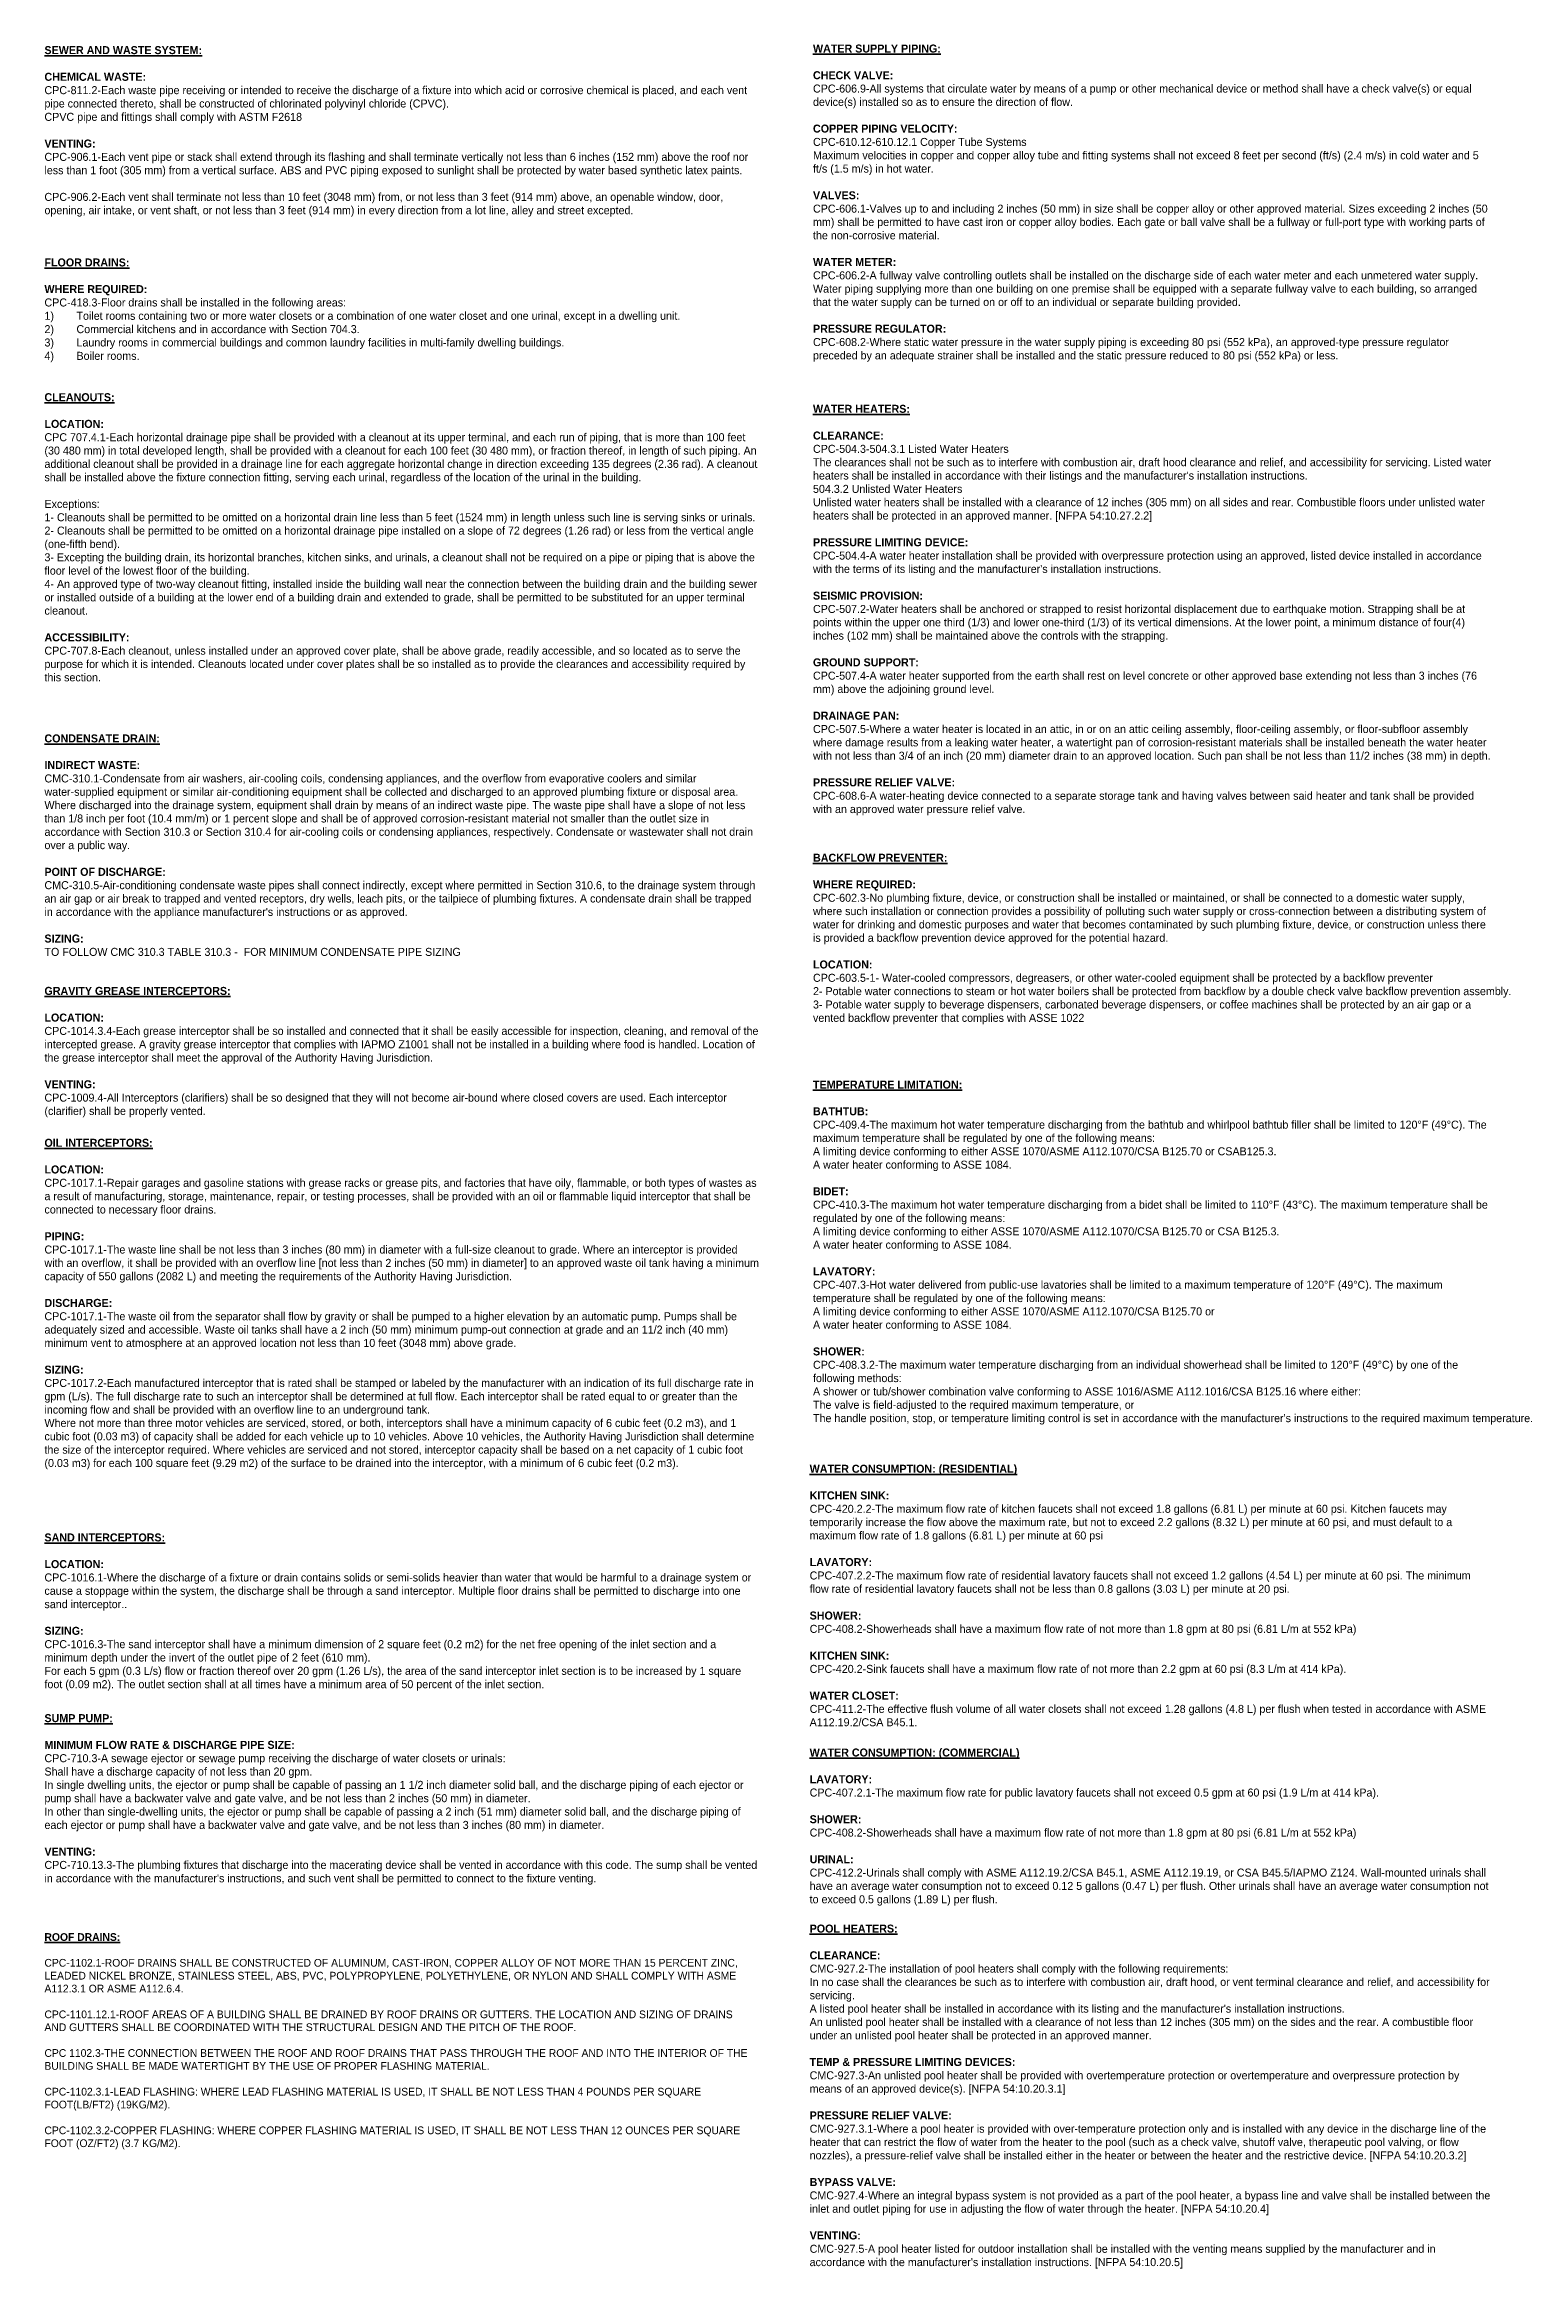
# Model space of a CAD drawing. Header units: inches. Extents: x 2025 to 34930, y -6955 to 4650.
# Drawn here: x 3192 to 4204, y -649 to 879 of the extents above; entities that cross this region are included whole.
import ezdxf

# ---------------------------------------------------------------- set-up
doc = ezdxf.new("R2010")
doc.units = ezdxf.units.IN
doc.header["$MEASUREMENT"] = 0
doc.layers.add('PDF-TEXT', color=7, linetype='Continuous', lineweight=35)
doc.styles.add('Century Gothic', font='GOTHIC.TTF', dxfattribs={"height": 5.3125})
doc.styles.add('PDF Arial', font='arial.ttf')

msp = doc.modelspace()

# ---------------------------------------------------------------- texts
at = {"layer": 'PDF-TEXT', "color": 6, "char_height": 5.5, "attachment_point": 1, "style": 'PDF Arial'}
for s, insert, width in [('{\\fCentury Gothic|b1|i0|c0|p34;\\L\\C0;SEWER AND WASTE SYSTEM: \\fCentury Gothic|b0|i0|c0|p34;\\P\\l\\P\\fCentury Gothic|b1|i0|c0|p34;CHEMICAL WASTE: \\P\\fCentury Gothic|b0|i0|c0|p34;CPC-811.2-Each waste pipe receiving or intended to receive the discharge of a fixture into which acid or corrosive chemical is placed, and each vent pipe connected thereto, shall be constructed of chlorinated polyvinyl chloride (CPVC).\\PCPVC pipe and fittings shall comply with ASTM F2618\\P\\P\\fCentury Gothic|b1|i0|c0|p34;VENTING:\\P\\fCentury Gothic|b0|i0|c0|p34;CPC-906.1-Each vent pipe or stack shall extend through its flashing and shall terminate vertically not less than 6 inches (152 mm) above the roof nor less than 1 foot (305 mm) from a vertical surface. ABS and PVC piping exposed to sunlight shall be protected by water based synthetic latex paints.\\P\\PCPC-906.2-Each vent shall terminate not less than 10 feet (3048 mm) from, or not less than 3 feet (914 mm) above, an openable window, door, opening, air intake, or vent shaft, or not less than 3 feet (914 mm) in every direction from a lot line, alley and street excepted.}', (3191.8, 877.9), 489.764), ('{\\fCentury Gothic|b1|i0|c0|p34;\\L\\C0;WATER SUPPLY PIPING: \\fCentury Gothic|b0|i0|c0|p34;\\P\\l\\P\\fCentury Gothic|b1|i0|c0|p34;CHECK VALVE: \\P\\fCentury Gothic|b0|i0|c0|p34;CPC-606.9-All systems that circulate water by means of a pump or other mechanical device or method shall have a check valve(s) or equal device(s) installed so as to ensure the direction of flow.\\P\\C6;\\P\\fCentury Gothic|b1|i0|c0|p34;COPPER PIPING VELOCITY:\\P\\fCentury Gothic|b0|i0|c0|p34;CPC-610.12-610.12.1 Copper Tube Systems\\PMaximum velocities in copper and copper alloy tube and fitting systems shall not exceed 8 feet per second (ft/s) (2.4 m/s) in cold water and 5 ft/s (1.5 m/s) in hot water.\\P\\P\\fCentury Gothic|b1|i0|c0|p34;\\C256;\\c16777215;VALVES:\\P\\fCentury Gothic|b0|i0|c0|p34;CPC-606.1-Valves up to and including 2 inches (50 mm) in size shall be copper alloy or other approved material. Sizes exceeding 2 inches (50 mm) shall be permitted to have cast iron or copper alloy bodies. Each gate or ball valve shall be a fullway or full-port type with working parts of the non-corrosive material.\\P\\P\\fCentury Gothic|b1|i0|c0|p34;WATER METER:\\P\\fCentury Gothic|b0|i0|c0|p34;CPC-606.2-A fullway valve controlling outlets shall be installed on the discharge side of each water meter and each unmetered water supply. Water piping supplying more than one building on one premise shall be equipped with a separate fullway valve to each building, so arranged that the water supply can be turned on or off to an individual or separate building provided.\\P\\fCentury Gothic|b1|i0|c0|p34;\\PPRESSURE REGULATOR:\\fCentury Gothic|b0|i0|c0|p34;\\PCPC-608.2-Where static water pressure in the water supply piping is exceeding 80 psi (552 kPa), an approved-type pressure regulator preceded by an adequate strainer shall be installed and the static pressure reduced to 80 psi (552 kPa) or less.}', (3719.9, 879), 467.569), ('{\\fCentury Gothic|b1|i0|c0|p34;\\L\\C0;FLOOR DRAINS: \\fCentury Gothic|b0|i0|c0|p34;\\P\\l\\P\\fCentury Gothic|b1|i0|c0|p34;WHERE REQUIRED: \\P\\fCentury Gothic|b0|i0|c0|p34;CPC-418.3-Floor drains shall be installed in the following areas:\\P1)^IToilet rooms containing two or more water closets or a combination of one water closet and one urinal, except in a dwelling unit.\\P2)^ICommercial kitchens and in accordance with Section 704.3.\\P3)^ILaundry rooms in commercial buildings and common laundry facilities in multi-family dwelling buildings.\\P4)^IBoiler rooms.}', (3191.8, 732), 489.764), ('{\\fCentury Gothic|b1|i0|c0|p34;\\L\\C0;CLEANOUTS: \\P\\fCentury Gothic|b0|i0|c0|p34;\\l\\P\\fCentury Gothic|b1|i0|c0|p34;\\C1;LOCATION: \\P\\fCentury Gothic|b0|i0|c0|p34;CPC 707.4.1-Each horizontal drainage pipe shall be provided with a cleanout at its upper terminal, and each run of piping, that is more than 100 feet (30 480 mm) in total developed length, shall be provided with a cleanout for each 100 feet (30 480 mm), or fraction thereof, in length of such piping. An additional cleanout shall be provided in a drainage line for each aggregate horizontal change in direction exceeding 135 degrees (2.36 rad). A cleanout shall be installed above the fixture connection fitting, serving each urinal, regardless of the location of the urinal in the building.\\P\\PExceptions:\\P1- Cleanouts shall be permitted to be omitted on a horizontal drain line less than 5 feet (1524 mm) in length unless such line is serving sinks or urinals.\\P2- Cleanouts shall be permitted to be omitted on a horizontal drainage pipe installed on a slope of 72 degrees (1.26 rad) or less from the vertical angle (one-fifth bend).\\P3- Excepting the building drain, its horizontal branches, kitchen sinks, and urinals, a cleanout shall not be required on a pipe or piping that is above the floor level of the lowest floor of the building.\\P4- An approved type of two-way cleanout fitting, installed inside the building wall near the connection between the building drain and the building sewer or installed outside of a building at the lower end of a building drain and extended to grade, shall be permitted to be substituted for an upper terminal cleanout.\\C0;\\P\\P\\fCentury Gothic|b1|i0|c0|p34;ACCESSIBILITY:\\P\\fCentury Gothic|b0|i0|c0|p34;CPC-707.8-Each cleanout, unless installed under an approved cover plate, shall be above grade, readily accessible, and so located as to serve the purpose for which it is intended. Cleanouts located under cover plates shall be so installed as to provide the clearances and accessibility required by this section.}', (3191.8, 639.4), 489.764), ("{\\fCentury Gothic|b1|i0|c0|p34;\\L\\C0;WATER HEATERS:\\P\\fCentury Gothic|b0|i0|c0|p34;\\l\\P\\fCentury Gothic|b1|i0|c0|p34;CLEARANCE:\\P\\fCentury Gothic|b0|i0|c0|p34;CPC-504.3-504.3.1 Listed Water Heaters\\PThe clearances shall not be such as to interfere with combustion air, draft hood clearance and relief, and accessibility for servicing. Listed water heaters shall be installed in accordance with their listings and the manufacturer's installation instructions.\\P504.3.2 Unlisted Water Heaters\\PUnlisted water heaters shall be installed with a clearance of 12 inches (305 mm) on all sides and rear. Combustible floors under unlisted water heaters shall be protected in an approved manner. [NFPA 54:10.27.2.2]\\fCentury Gothic|b1|i0|c0|p34;\\P\\PPRESSURE LIMITING DEVICE:\\P\\fCentury Gothic|b0|i0|c0|p34;CPC-504.4-A water heater installation shall be provided with overpressure protection using an approved, listed device installed in accordance with the terms of its listing and the manufacturer's installation instructions.\\P\\fCentury Gothic|b1|i0|c0|p34;\\PSEISMIC PROVISION:\\P\\fCentury Gothic|b0|i0|c0|p34;CPC-507.2-Water heaters shall be anchored or strapped to resist horizontal displacement due to earthquake motion. Strapping shall be at points within the upper one third (1/3) and lower one-third (1/3) of its vertical dimensions. At the lower point, a minimum distance of four(4) inches (102 mm) shall be maintained above the controls with the strapping.\\P\\fCentury Gothic|b1|i0|c0|p34;\\PGROUND SUPPORT:\\P\\fCentury Gothic|b0|i0|c0|p34;CPC-507.4-A water heater supported from the earth shall rest on level concrete or other approved base extending not less than 3 inches (76 mm) above the adjoining ground level.\\P\\fCentury Gothic|b1|i0|c0|p34;\\PDRAINAGE PAN:\\P\\fCentury Gothic|b0|i0|c0|p34;CPC-507.5-Where a water heater is located in an attic, in or on an attic ceiling assembly, floor-ceiling assembly, or floor-subfloor assembly where damage results from a leaking water heater, a watertight pan of corrosion-resistant materials shall be installed beneath the water heater with not less than 3/4 of an inch (20 mm) diameter drain to an approved location. Such pan shall be not less than 11/2 inches (38 mm) in depth.\\P\\fCentury Gothic|b1|i0|c0|p34;\\PPRESSURE RELIEF VALVE:\\P\\fCentury Gothic|b0|i0|c0|p34;CPC-608.6-A water-heating device connected to a separate storage tank and having valves between said heater and tank shall be provided with an approved water pressure relief valve.}", (3719.9, 631.4), 467.569), ("{\\fCentury Gothic|b1|i0|c0|p34;\\L\\C0;CONDENSATE DRAIN: \\P\\fCentury Gothic|b0|i0|c0|p34;\\l\\P\\fCentury Gothic|b1|i0|c0|p34;\\C1;INDIRECT WASTE: \\P\\fCentury Gothic|b0|i0|c0|p34;CMC-310.1-Condensate from air washers, air-cooling coils, condensing appliances, and the overflow from evaporative coolers and similar water-supplied equipment or similar air-conditioning equipment shall be collected and discharged to an approved plumbing fixture or disposal area. Where discharged into the drainage system, equipment shall drain by means of an indirect waste pipe. The waste pipe shall have a slope of not less than 1/8 inch per foot (10.4 mm/m) or 1 percent slope and shall be of approved corrosion-resistant material not smaller than the outlet size in accordance with Section 310.3 or Section 310.4 for air-cooling coils or condensing appliances, respectively. Condensate or wastewater shall not drain over a public way.\\P\\P\\fCentury Gothic|b1|i0|c0|p34;POINT OF DISCHARGE:\\P\\fCentury Gothic|b0|i0|c0|p34;CMC-310.5-Air-conditioning condensate waste pipes shall connect indirectly, except where permitted in Section 310.6, to the drainage system through an air gap or air break to trapped and vented receptors, dry wells, leach pits, or the tailpiece of plumbing fixtures. A condensate drain shall be trapped in accordance with the appliance manufacturer's instructions or as approved.\\P\\P\\fCentury Gothic|b1|i0|c0|p34;SIZING:\\P\\fCentury Gothic|b0|i0|c0|p34;TO FOLLOW CMC 310.3 TABLE 310.3 -  FOR MINIMUM CONDENSATE PIPE SIZING}", (3191.8, 404.9), 489.764), ('{\\fCentury Gothic|b1|i0|c0|p34;\\LBACKFLOW PREVENTER:\\P\\l\\PWHERE REQUIRED: \\P\\fCentury Gothic|b0|i0|c0|p34;CPC-602.3-No plumbing fixture, device, or construction shall be installed or maintained, or shall be connected to a domestic water supply, where such installation or connection provides a possibility of polluting such water supply or cross-connection between a distributing system of water for drinking and domestic purposes and water that becomes contaminated by such plumbing fixture, device, or construction unless there is provided a backflow prevention device approved for the potential hazard.\\fCentury Gothic|b1|i0|c0|p34;\\P\\PLOCATION:\\fCentury Gothic|b0|i0|c0|p34; \\PCPC-603.5-1- Water-cooled compressors, degreasers, or other water-cooled equipment shall be protected by a backflow preventer\\P2- Potable water connections to steam or hot water boilers shall be protected from backflow by a double check valve backflow prevention assembly.\\P3- Potable water supply to beverage dispensers, carbonated beverage dispensers, or coffee machines shall be protected by an air gap or a vented backflow preventer that complies with ASSE 1022}', (3719.9, 322.9), 467.081), ('{\\fCentury Gothic|b1|i0|c0|p34;\\LGRAVITY GREASE INTERCEPTORS: \\fCentury Gothic|b0|i0|c0|p34;\\P\\l\\P\\fCentury Gothic|b1|i0|c0|p34;LOCATION: \\P\\fCentury Gothic|b0|i0|c0|p34;CPC-1014.3.4-Each grease interceptor shall be so installed and connected that it shall be easily accessible for inspection, cleaning, and removal of the intercepted grease. A gravity grease interceptor that complies with IAPMO Z1001 shall not be installed in a building where food is handled. Location of the grease interceptor shall meet the approval of the Authority Having Jurisdiction.\\P\\P\\fCentury Gothic|b1|i0|c0|p34;\\C1;VENTING:\\P\\fCentury Gothic|b0|i0|c0|p34;CPC-1009.4-All Interceptors (clarifiers) shall be so designed that they will not become air-bound where closed covers are used. Each interceptor (clarifier) shall be properly vented.}', (3191.8, 231.4), 489.764), ("{\\fCentury Gothic|b1|i0|c0|p34;\\L\\C0;TEMPERATURE LIMITATION:\\P\\l\\C6;\\PBATHTUB: \\P\\fCentury Gothic|b0|i0|c0|p34;CPC-409.4-The maximum hot water temperature discharging from the bathtub and whirlpool bathtub filler shall be limited to 120°F (49°C). The maximum temperature shall be regulated by one of the following means:\\PA limiting device conforming to either ASSE 1070/ASME A112.1070/CSA B125.70 or CSAB125.3.\\PA water heater conforming to ASSE 1084.\\P\\P\\fCentury Gothic|b1|i0|c0|p34;BIDET:\\P\\fCentury Gothic|b0|i0|c0|p34;CPC-410.3-The maximum hot water temperature discharging from a bidet shall be limited to 110°F (43°C). The maximum temperature shall be regulated by one of the following means:\\PA limiting device conforming to either ASSE 1070/ASME A112.1070/CSA B125.70 or CSA B125.3.\\PA water heater conforming to ASSE 1084.\\P\\P\\fCentury Gothic|b1|i0|c0|p34;LAVATORY:\\P\\fCentury Gothic|b0|i0|c0|p34;CPC-407.3-Hot water delivered from public-use lavatories shall be limited to a maximum temperature of 120°F (49°C). The maximum temperature shall be regulated by one of the following means:\\PA limiting device conforming to either ASSE 1070/ASME A112.1070/CSA B125.70 or\\PA water heater conforming to ASSE 1084.\\P\\P\\fCentury Gothic|b1|i0|c0|p34;SHOWER:\\P\\fCentury Gothic|b0|i0|c0|p34;\\C1;CPC-408.3.2-The maximum water temperature discharging from an individual showerhead shall be limited to 120°F (49°C) by one of the following methods:\\PA shower or tub/shower combination valve conforming to ASSE 1016/ASME A112.1016/CSA B125.16 where either:\\PThe valve is field-adjusted to the required maximum temperature, or\\PThe handle position, stop, or temperature limiting control is set in accordance with the manufacturer's instructions to the required maximum temperature.}", (3719.9, 167), 467.991), ('{\\fCentury Gothic|b1|i0|c0|p34;\\LOIL INTERCEPTORS: \\fCentury Gothic|b0|i0|c0|p34;\\P\\l\\P\\fCentury Gothic|b1|i0|c0|p34;LOCATION:\\P\\fCentury Gothic|b0|i0|c0|p34;CPC-1017.1-Repair garages and gasoline stations with grease racks or grease pits, and factories that have oily, flammable, or both types of wastes as a result of manufacturing, storage, maintenance, repair, or testing processes, shall be provided with an oil or flammable liquid interceptor that shall be connected to necessary floor drains. \\P\\P\\fCentury Gothic|b1|i0|c0|p34;\\C1;PIPING:\\P\\fCentury Gothic|b0|i0|c0|p34;CPC-1017.1-The waste line shall be not less than 3 inches (80 mm) in diameter with a full-size cleanout to grade. Where an interceptor is provided with an overflow, it shall be provided with an overflow line [not less than 2 inches (50 mm) in diameter] to an approved waste oil tank having a minimum capacity of 550 gallons (2082 L) and meeting the requirements of the Authority Having Jurisdiction.\\C6;\\P\\P\\fCentury Gothic|b1|i0|c0|p34;DISCHARGE:\\P\\fCentury Gothic|b0|i0|c0|p34;CPC-1017.1-The waste oil from the separator shall flow by gravity or shall be pumped to a higher elevation by an automatic pump. Pumps shall be adequately sized and accessible. Waste oil tanks shall have a 2 inch (50 mm) minimum pump-out connection at grade and an 11/2 inch (40 mm) minimum vent to atmosphere at an approved location not less than 10 feet (3048 mm) above grade.\\P\\P\\fCentury Gothic|b1|i0|c0|p34;\\C1;SIZING:\\P\\fCentury Gothic|b0|i0|c0|p34;CPC-1017.2-Each manufactured interceptor that is rated shall be stamped or labeled by the manufacturer with an indication of its full discharge rate in gpm (L/s). The full discharge rate to such an interceptor shall be determined at full flow. Each interceptor shall be rated equal to or greater than the incoming flow and shall be provided with an overflow line to an underground tank.\\PWhere not more than three motor vehicles are serviced, stored, or both, interceptors shall have a minimum capacity of 6 cubic feet (0.2 m3), and 1 cubic foot (0.03 m3) of capacity shall be added for each vehicle up to 10 vehicles. Above 10 vehicles, the Authority Having Jurisdiction shall determine the size of the interceptor required. Where vehicles are serviced and not stored, interceptor capacity shall be based on a net capacity of 1 cubic foot (0.03 m3) for each 100 square feet (9.29 m2) of the surface to be drained into the interceptor, with a minimum of 6 cubic feet (0.2 m3).}', (3191.8, 127), 489.764), ('{\\fCentury Gothic|b1|i0|c0|p34;\\LWATER CONSUMPTION: (RESIDENTIAL)\\P\\fCentury Gothic|b0|i0|c0|p34;\\l\\C0;\\P\\fCentury Gothic|b1|i0|c0|p34;KITCHEN SINK:\\P\\fCentury Gothic|b0|i0|c0|p34;CPC-420.2.2-The maximum flow rate of kitchen faucets shall not exceed 1.8 gallons (6.81 L) per minute at 60 psi. Kitchen faucets may temporarily increase the flow above the maximum rate, but not to exceed 2.2 gallons (8.32 L) per minute at 60 psi, and must default to a maximum flow rate of 1.8 gallons (6.81 L) per minute at 60 psi \\P\\P\\fCentury Gothic|b1|i0|c0|p34;LAVATORY:\\P\\fCentury Gothic|b0|i0|c0|p34;CPC-407.2.2-The maximum flow rate of residential lavatory faucets shall not exceed 1.2 gallons (4.54 L) per minute at 60 psi. The minimum flow rate of residential lavatory faucets shall not be less than 0.8 gallons (3.03 L) per minute at 20 psi.\\P\\P\\fCentury Gothic|b1|i0|c0|p34;SHOWER:\\P\\fCentury Gothic|b0|i0|c0|p34;CPC-408.2-Showerheads shall have a maximum flow rate of not more than 1.8 gpm at 80 psi (6.81 L/m at 552 kPa)\\P\\P\\fCentury Gothic|b1|i0|c0|p34;KITCHEN SINK:\\P\\fCentury Gothic|b0|i0|c0|p34;CPC-420.2-Sink faucets shall have a maximum flow rate of not more than 2.2 gpm at 60 psi (8.3 L/m at 414 kPa).\\P\\P\\fCentury Gothic|b1|i0|c0|p34;WATER CLOSET:\\P\\fCentury Gothic|b0|i0|c0|p34;CPC-411.2-The effective flush volume of all water closets shall not exceed 1.28 gallons (4.8 L) per flush when tested in accordance with ASME A112.19.2/CSA B45.1.}', (3717.6, -97), 467.569), ('{\\fCentury Gothic|b1|i0|c0|p34;\\LSAND INTERCEPTORS: \\fCentury Gothic|b0|i0|c0|p34;\\P\\l\\P\\fCentury Gothic|b1|i0|c0|p34;LOCATION:\\P\\fCentury Gothic|b0|i0|c0|p34;CPC-1016.1-Where the discharge of a fixture or drain contains solids or semi-solids heavier than water that would be harmful to a drainage system or cause a stoppage within the system, the discharge shall be through a sand interceptor. Multiple floor drains shall be permitted to discharge into one sand interceptor.. \\P\\P\\fCentury Gothic|b1|i0|c0|p34;\\C1;SIZING:\\P\\fCentury Gothic|b0|i0|c0|p34;CPC-1016.3-The sand interceptor shall have a minimum dimension of 2 square feet (0.2 m2) for the net free opening of the inlet section and a minimum depth under the invert of the outlet pipe of 2 feet (610 mm).\\PFor each 5 gpm (0.3 L/s) flow or fraction thereof over 20 gpm (1.26 L/s), the area of the sand interceptor inlet section is to be increased by 1 square foot (0.09 m2). The outlet section shall at all times have a minimum area of 50 percent of the inlet section.}', (3191.8, -144.2), 489.764), ("{\\fCentury Gothic|b1|i0|c0|p34;\\LSUMP PUMP: \\fCentury Gothic|b0|i0|c0|p34;\\P\\l\\P\\fCentury Gothic|b1|i0|c0|p34;\\C1;MINIMUM FLOW RATE & DISCHARGE PIPE SIZE:\\P\\fCentury Gothic|b0|i0|c0|p34;CPC-710.3-A sewage ejector or sewage pump receiving the discharge of water closets or urinals:\\PShall have a discharge capacity of not less than 20 gpm.\\PIn single dwelling units, the ejector or pump shall be capable of passing an 1 1/2 inch diameter solid ball, and the discharge piping of each ejector or pump shall have a backwater valve and gate valve, and be not less than 2 inches (50 mm) in diameter.\\PIn other than single-dwelling units, the ejector or pump shall be capable of passing a 2 inch (51 mm) diameter solid ball, and the discharge piping of each ejector or pump shall have a backwater valve and gate valve, and be not less than 3 inches (80 mm) in diameter.\\C6;\\P\\P\\fCentury Gothic|b1|i0|c0|p34;\\C1;VENTING:\\P\\fCentury Gothic|b0|i0|c0|p34;CPC-710.13.3-The plumbing fixtures that discharge into the macerating device shall be vented in accordance with this code. The sump shall be vented in accordance with the manufacturer's instructions, and such vent shall be permitted to connect to the fixture venting.}", (3191.8, -268.4), 489.764), ('{\\fCentury Gothic|b1|i0|c0|p34;\\LWATER CONSUMPTION: (COMMERCIAL)\\P\\fCentury Gothic|b0|i0|c0|p34;\\l\\P\\fCentury Gothic|b1|i0|c0|p34;\\C0;LAVATORY:\\P\\fCentury Gothic|b0|i0|c0|p34;CPC-407.2.1-The maximum flow rate for public lavatory faucets shall not exceed 0.5 gpm at 60 psi (1.9 L/m at 414 kPa).\\C6;\\P\\P\\fCentury Gothic|b1|i0|c0|p34;SHOWER:\\P\\fCentury Gothic|b0|i0|c0|p34;CPC-408.2-Showerheads shall have a maximum flow rate of not more than 1.8 gpm at 80 psi (6.81 L/m at 552 kPa)\\P\\P\\fCentury Gothic|b1|i0|c0|p34;URINAL:\\P\\fCentury Gothic|b0|i0|c0|p34;CPC-412.2-Urinals shall comply with ASME A112.19.2/CSA B45.1, ASME A112.19.19, or CSA B45.5/IAPMO Z124. Wall-mounted urinals shall have an average water consumption not to exceed 0.12 5 gallons (0.47 L) per flush. Other urinals shall have an average water consumption not to exceed 0.5 gallons (1.89 L) per flush.}', (3717.6, -292), 467.569), ("{\\fCentury Gothic|b1|i0|c0|p34;\\LPOOL HEATERS:\\P\\P\\lCLEARANCE:\\P\\fCentury Gothic|b0|i0|c0|p34;CMC-927.2-The installation of pool heaters shall comply with the following requirements:\\PIn no case shall the clearances be such as to interfere with combustion air, draft hood, or vent terminal clearance and relief, and accessibility for servicing.\\PA listed pool heater shall be installed in accordance with its listing and the manufacturer's installation instructions.\\PAn unlisted pool heater shall be installed with a clearance of not less than 12 inches (305 mm) on the sides and the rear. A combustible floor under an unlisted pool heater shall be protected in an approved manner.\\fCentury Gothic|b1|i0|c0|p34;\\P\\PTEMP & PRESSURE LIMITING DEVICES:\\P\\fCentury Gothic|b0|i0|c0|p34;CMC-927.3-An unlisted pool heater shall be provided with overtemperature protection or overtemperature and overpressure protection by means of an approved device(s). [NFPA 54:10.20.3.1]\\P\\fCentury Gothic|b1|i0|c0|p34;\\PPRESSURE RELIEF VALVE:\\P\\fCentury Gothic|b0|i0|c0|p34;CMC-927.3.1-Where a pool heater is provided with over-temperature protection only and is installed with any device in the discharge line of the heater that can restrict the flow of water from the heater to the pool (such as a check valve, shutoff valve, therapeutic pool valving, or flow nozzles), a pressure-relief valve shall be installed either in the heater or between the heater and the restrictive device. [NFPA 54:10.20.3.2]\\P\\fCentury Gothic|b1|i0|c0|p34;\\PBYPASS VALVE:\\P\\fCentury Gothic|b0|i0|c0|p34;CMC-927.4-Where an integral bypass system is not provided as a part of the pool heater, a bypass line and valve shall be installed between the inlet and outlet piping for use in adjusting the flow of water through the heater. [NFPA 54:10.20.4]\\fCentury Gothic|b1|i0|c0|p34;\\P\\PVENTING:\\P\\fCentury Gothic|b0|i0|c0|p34;CMC-927.5-A pool heater listed for outdoor installation shall be installed with the venting means supplied by the manufacturer and in accordance with the manufacturer's installation instructions. [NFPA 54:10.20.5]}", (3717.6, -413), 467.569)]:
    msp.add_mtext(s, dxfattribs=dict(at, insert=insert, width=width))
at = {"layer": 'PDF-TEXT', "insert": (3191.8, -418.9), "char_height": 5.3125, "width": 486.023, "attachment_point": 1, "style": 'Century Gothic'}
msp.add_mtext('{\\fCentury Gothic|b1|i0|c0|p34;\\L\\C6;ROOF DRAINS:\\P\\fCentury Gothic|b0|i0|c0|p34;\\l\\PCPC-1102.1-ROOF DRAINS SHALL BE CONSTRUCTED OF ALUMINUM, CAST-IRON, COPPER ALLOY OF NOT MORE THAN 15 PERCENT ZINC, LEADED NICKEL BRONZE, STAINLESS STEEL, ABS, PVC, POLYPROPYLENE, POLYETHYLENE, OR NYLON AND SHALL COMPLY WITH ASME A112.3.1 OR ASME A112.6.4.  \\P\\PCPC-1101.12.1-ROOF AREAS OF A BUILDING SHALL BE DRAINED BY ROOF DRAINS OR GUTTERS. THE LOCATION AND SIZING OF DRAINS AND GUTTERS SHALL BE COORDINATED WITH THE STRUCTURAL DESIGN AND THE PITCH OF THE ROOF.  }\\P\\P{\\C6;CPC 1102.3-THE CONNECTION BETWEEN THE ROOF AND ROOF DRAINS THAT PASS THROUGH THE ROOF AND INTO THE INTERIOR OF THE BUILDING SHALL BE MADE WATERTIGHT BY THE USE OF PROPER FLASHING MATERIAL.  \\P\\PCPC-1102.3.1-LEAD FLASHING: WHERE LEAD FLASHING MATERIAL IS USED, IT SHALL BE NOT LESS THAN 4 POUNDS PER SQUARE FOOT(LB/FT2) (19KG/M2).  \\P\\PCPC-1102.3.2-COPPER FLASHING: WHERE COPPER FLASHING MATERIAL IS USED, IT SHALL BE NOT LESS THAN 12 OUNCES PER SQUARE FOOT (OZ/FT2) (3.7 KG/M2).}', dxfattribs=at)

doc.saveas('drawing.dxf')
